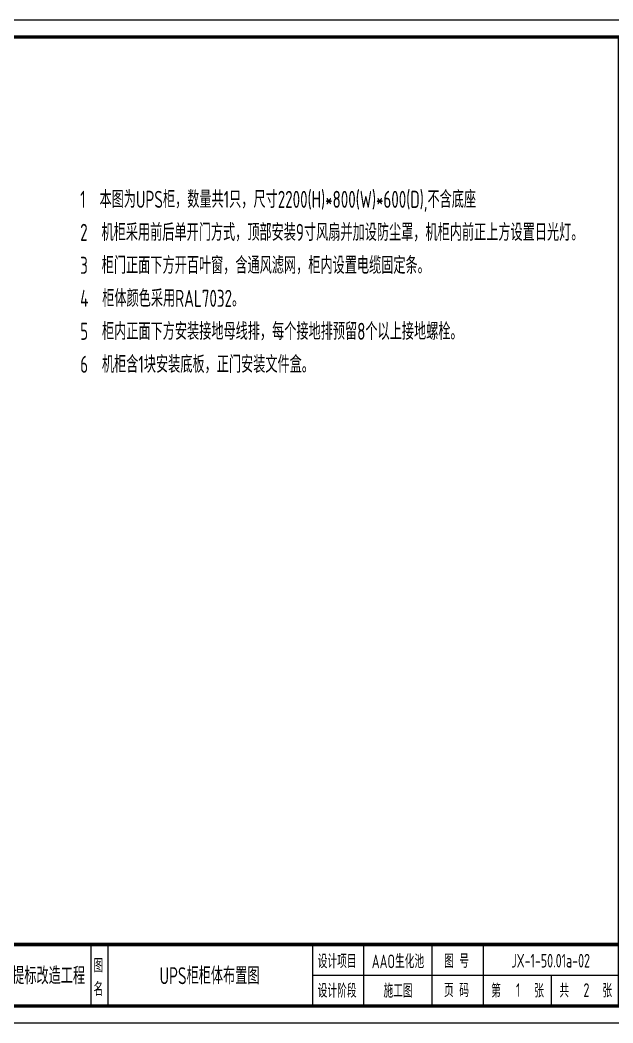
# Model space of a CAD drawing. Header units: millimetres. Extents: x 30557 to 235556, y -116603 to -73383.
# Drawn here: x 37066 to 38804, y -102363 to -99423 of the extents above; entities that cross this region are included whole.
import ezdxf
from ezdxf.enums import TextEntityAlignment as Align

# ---------------------------------------------------------------- set-up
doc = ezdxf.new("R2010")
doc.units = ezdxf.units.MM
doc.layers.add('_Drawing', color=7, linetype='Continuous', lineweight=25)
doc.layers.add('文本层', color=2, linetype='Continuous')
doc.styles.add('supcon', font='sceie.shx', dxfattribs={"width": 0.75, "height": 40, "bigfont": 'sceic.shx'})

# ---------------------------------------------------------------- blocks, each defined once
blk = doc.blocks.new('supcon图框')
at = {"linetype": 'Continuous'}
for p, q in [((6145.7, 4361.7), (1987.7, 4361.7)), ((1987.7, 1421.7), (6145.7, 1421.7))]:
    blk.add_line(p, q, dxfattribs=at)
for p, q in [((4545.7, 1651.7), (4545.7, 1471.7)), ((4595.7, 1651.7), (4595.7, 1471.7)), ((5195.7, 1651.7), (5195.7, 1471.7)), ((5345.7, 1651.7), (5345.7, 1471.7)), ((5545.7, 1651.7), (5545.7, 1471.7)), ((5695.7, 1651.7), (5695.7, 1471.7)), ((5195.7, 1561.7), (6095.7, 1561.7)), ((5895.7, 1561.7), (5895.7, 1471.7))]:
    blk.add_line(p, q)
at = {"linetype": 'Continuous', "const_width": 10}
blk.add_lwpolyline([(2195.7, 4311.7), (6095.7, 4311.7), (6095.7, 1471.7), (2195.7, 1471.7)], close=True, dxfattribs=at)
blk.add_lwpolyline([(2195.7, 1651.7), (6095.7, 1651.7)], dxfattribs=at)
at = {"style": 'supcon', "width": 0.75}
for s, p in [('设计项目', (5268, 1604.2)), ('图 号', (5618, 1604.2)), ('图', (4568.2, 1590.7)), ('名', (4568.2, 1522.9)), ('设计阶段', (5268, 1518.1)), ('施工图', (5446.5, 1518.1)), ('页 码', (5618, 1518.1)), ('第      张', (5797, 1518.1)), ('共      张', (5997, 1518.1))]:
    blk.add_text(s, height=40, dxfattribs=at).set_placement(p, align=Align.MIDDLE)

msp = doc.modelspace()

# ---------------------------------------------------------------- block references
msp.add_blockref('supcon图框', (32727.2, -103784.5))

# ---------------------------------------------------------------- texts
at = {"color": 3, "style": 'supcon', "width": 0.75}
for s, p in [('AAO生化池', (38173.6, -102180.3)), ('1', (38526.1, -102266.5))]:
    msp.add_text(s, height=40, dxfattribs=at).set_placement(p, align=Align.MIDDLE)
at = {"layer": '_Drawing', "color": 3, "style": 'supcon', "width": 0.75}
for s, height, p in [('JX-1-50.01a-02', 40, (38621.4, -102180.3)), ('嘉兴市联合污水处理厂提标改造工程', 50, (36971.2, -102221.7)), ('UPS柜柜体布置图', 50, (37621.2, -102221.7)), ('2', 40, (38726.1, -102266.5))]:
    msp.add_text(s, height=height, dxfattribs=at).set_placement(p, align=Align.MIDDLE)
at = {"layer": '文本层', "color": 7, "style": 'supcon', "width": 0.75}
for s, p in [('1  本图为UPS柜，数量共1只，尺寸2200(H)*800(W)*600(D),不含底座', (37241.9, -99973.4)), ('2  机柜采用前后单开门方式，顶部安装9寸风扇并加设防尘罩，机柜内前正上方设置日光灯。', (37241.9, -100070.1)), ('3  柜门正面下方开百叶窗，含通风滤网，柜内设置电缆固定条。', (37241.9, -100166.8)), ('4  柜体颜色采用RAL7032。', (37241.9, -100263.6)), ('5  柜内正面下方安装接地母线排，每个接地排预留8个以上接地螺栓。', (37241.9, -100360.3)), ('6  机柜含1块安装底板，正门安装文件盒。', (37241.9, -100457))]:
    msp.add_text(s, height=50, dxfattribs=at).set_placement(p)

doc.saveas('drawing.dxf')
